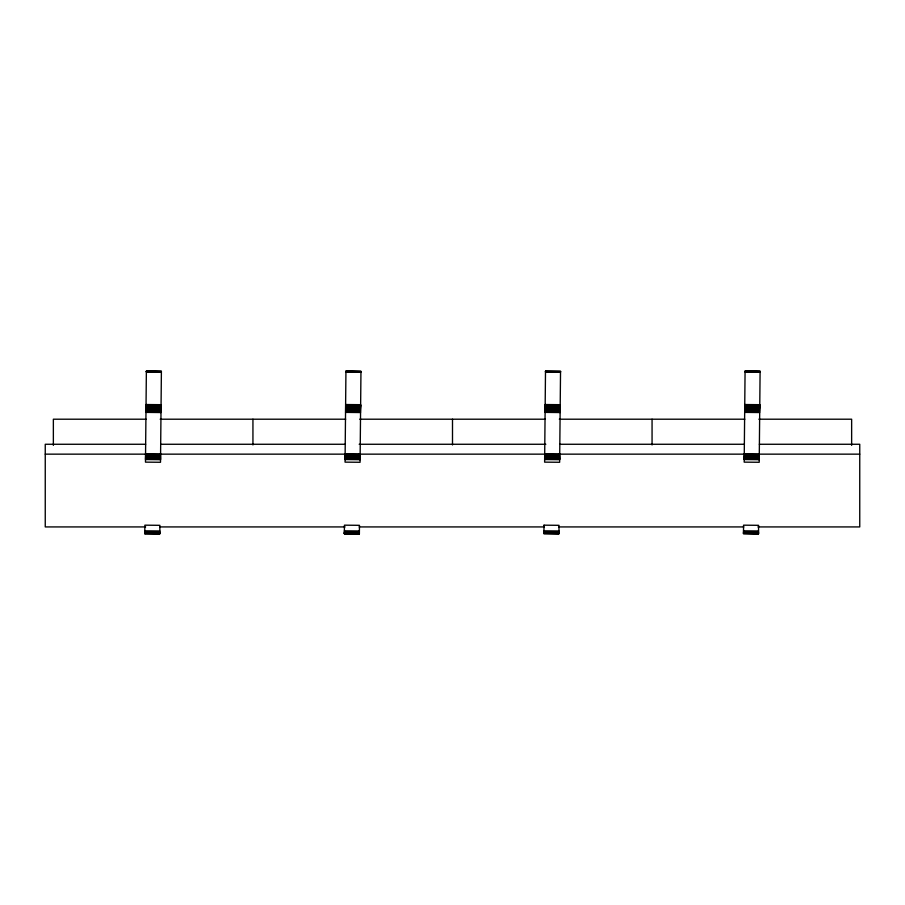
<?xml version="1.0" encoding="UTF-8"?>
<svg xmlns="http://www.w3.org/2000/svg" width="905" height="905" viewBox="0 0 905 905"><rect width="100%" height="100%" fill="white"/><g stroke="black" fill="none" stroke-linecap="round" stroke-linejoin="round"><path stroke-width="1.36" d="M144.789 533.735L144.868 525.172L159.891 525.319L159.812 533.871L144.789 533.724L159.812 533.803M146.372 371.129L145.479 462.138L160.513 462.274L161.395 371.265L146.372 371.129L161.395 371.367M344.353 533.735L344.432 525.172L359.466 525.319L359.376 533.871L344.353 533.735L359.376 533.803M345.936 371.129L345.054 462.138L360.077 462.274L360.959 371.265L345.936 371.141L360.959 371.48M745.075 371.129L744.182 462.138L759.216 462.274L760.098 371.265L745.075 371.129L760.098 371.288M758.514 533.871L758.594 525.319L743.571 525.172L743.491 533.735L758.514 533.871L743.491 533.509M146.124 419.207L53.361 419.207L53.361 445.373M160.174 419.207L345.687 419.207M359.749 419.207L545.251 419.207M559.313 419.207L744.826 419.207M758.876 419.207L851.639 419.207L851.639 445.373M145.648 444.265L45.25 444.265L45.25 526.925L145.648 526.925M161.203 444.265L345.031 444.265M359.172 444.265L545.828 444.265M559.969 444.265L743.797 444.265M759.352 444.265L859.75 444.265L859.75 526.925L757.938 526.925M45.25 454.152L145.648 454.152M159.789 454.152L345.031 454.152M359.172 454.152L545.828 454.152M558.555 454.152L743.797 454.152M759.352 454.152L859.75 454.152M159.789 526.925L345.031 526.925M359.172 526.925L544.414 526.925M558.555 526.925L743.797 526.925M745.064 371.333L760.098 371.638M745.064 371.684L760.087 371.831M745.064 371.91L760.087 372.057M560.523 371.48L545.5 371.423L560.523 371.638M545.5 371.684L560.523 371.831M545.5 371.91L560.523 372.057M345.936 371.491L360.959 371.638M345.925 371.684L360.959 371.831M345.925 371.91L360.959 372.057M146.361 371.423L161.395 371.638M146.361 371.684L161.384 371.831M146.361 371.91L161.384 372.057M744.747 404.535L759.77 404.682M744.747 404.84L759.77 404.988M744.736 405.112L759.77 405.259M744.736 405.383L759.759 405.531M744.736 405.644L759.759 405.791M744.736 405.915L759.759 406.062M744.725 406.209L759.759 406.356M545.172 404.535L560.206 404.682M744.725 406.537L759.748 406.684M545.172 404.84L560.206 404.988M744.725 406.899L759.748 407.046M545.172 405.112L560.195 405.259M545.172 405.383L560.195 405.531M744.713 407.307L759.748 407.454M545.161 405.644L560.195 405.791M545.161 405.915L560.195 406.062M744.713 407.77L759.736 407.917M545.161 406.209L560.184 406.356M345.608 404.535L360.631 404.682M744.713 408.313L759.736 408.46M545.161 406.537L560.184 406.684M345.608 404.84L360.631 404.988M545.149 406.899L560.184 407.046M345.608 405.112L360.631 405.259M744.702 408.924L759.725 409.071M345.597 405.383L360.631 405.531M545.149 407.307L560.172 407.454M345.597 405.644L360.62 405.791M545.149 407.77L560.172 407.917M744.691 409.637L759.725 409.784M345.597 405.915L360.62 406.062M345.597 406.209L360.62 406.356M545.138 408.313L560.172 408.46M146.044 404.535L161.067 404.682M345.586 406.537L360.62 406.684M744.691 410.44L759.714 410.587M146.044 404.84L161.067 404.988M345.586 406.899L360.609 407.046M545.138 408.924L560.161 409.071M146.033 405.112L161.067 405.259M146.033 405.383L161.056 405.531M345.586 407.307L360.609 407.454M146.033 405.644L161.056 405.791M744.679 411.356L759.702 411.504M345.574 407.77L360.609 407.917M545.127 409.637L560.15 409.784M146.033 405.915L161.056 406.062M146.022 406.209L161.056 406.356M345.574 408.313L360.597 408.46M146.022 406.537L161.045 406.684M545.115 410.44L560.15 410.587M744.668 412.386L759.691 412.533M146.022 406.899L161.045 407.046M345.563 408.924L360.597 409.071M146.01 407.307L161.045 407.454M545.115 411.356L560.138 411.504M345.563 409.637L360.586 409.784M146.01 407.77L161.033 407.917M146.01 408.313L161.033 408.46M345.552 410.44L360.575 410.587M545.104 412.386L560.127 412.533M145.999 408.924L161.022 409.071M345.54 411.356L360.575 411.504M145.988 409.637L161.022 409.784M145.988 410.44L161.011 410.587M345.529 412.386L360.563 412.533M145.977 411.356L161 411.504M145.965 412.386L160.988 412.533M744.261 453.71L759.295 453.858M744.261 454.491L759.284 454.638M744.249 455.192L759.272 455.339M544.697 453.71L559.72 453.858M744.249 455.826L759.272 455.973M544.686 454.491L559.72 454.638M744.238 456.392L759.261 456.539M744.238 456.889L759.261 457.036M544.686 455.192L559.709 455.339M744.227 457.342L759.261 457.489M345.133 453.71L360.156 453.858M544.674 455.826L559.709 455.973M744.227 457.76L759.25 457.907M744.227 458.145L759.25 458.292M345.122 454.491L360.145 454.638M544.674 456.392L559.697 456.539M744.215 458.507L759.25 458.654M544.663 456.889L559.697 457.036M744.215 458.846L759.238 458.993M345.11 455.192L360.145 455.339M544.663 457.342L559.686 457.489M744.215 459.186L759.238 459.333M145.558 453.71L160.592 453.858M744.204 459.536L759.238 459.683M345.11 455.826L360.133 455.973M544.663 457.76L559.686 457.907M544.652 458.145L559.686 458.292M345.099 456.392L360.133 456.539M145.558 454.491L160.581 454.638M544.652 458.507L559.675 458.654M345.099 456.889L360.122 457.036M544.652 458.846L559.675 458.993M145.547 455.192L160.581 455.339M345.099 457.342L360.122 457.489M544.64 459.186L559.675 459.333M544.64 459.536L559.663 459.683M145.547 455.826L160.57 455.973M345.088 457.76L360.122 457.907M345.088 458.145L360.111 458.292M145.535 456.392L160.558 456.539M345.088 458.507L360.111 458.654M145.535 456.889L160.558 457.036M345.077 458.846L360.111 458.993M345.077 459.186L360.1 459.333M145.524 457.342L160.558 457.489M345.077 459.536L360.1 459.683M145.524 457.76L160.547 457.907M145.524 458.145L160.547 458.292M145.513 458.507L160.547 458.654M145.513 458.846L160.536 458.993M145.513 459.186L160.536 459.333M145.501 459.536L160.536 459.683M743.514 530.828L758.537 530.975M743.503 531.857L758.526 532.004M743.503 532.287L758.526 532.434M743.491 532.683L758.526 532.83M543.95 530.828L558.973 530.975M743.491 533.011L758.514 533.158M743.491 533.294L758.514 533.441M543.939 531.857L558.962 532.004M543.928 532.287L558.962 532.434M344.375 530.828L359.409 530.975M543.928 532.683L558.951 532.83M543.928 533.011L558.951 533.158M543.928 533.294L558.951 533.441M543.916 533.498L558.951 533.656M344.364 531.857L359.398 532.004M344.364 532.287L359.387 532.434M144.811 530.828L159.834 530.975M344.364 532.683L359.387 532.83M344.353 533.011L359.387 533.158M344.353 533.294L359.387 533.441M344.353 533.509L359.376 533.645M144.8 531.857L159.834 532.004M144.8 532.287L159.823 532.434M144.789 532.683L159.823 532.83M144.789 533.011L159.823 533.158M144.789 533.294L159.812 533.441M652.064 419.207L652.064 444.966M452.5 419.207L452.5 444.966M252.936 419.207L252.936 444.966M544.007 525.172L543.916 533.735L558.951 533.871L559.03 525.319L544.007 525.172M545.5 371.129L544.618 462.138L559.641 462.274L560.534 371.265L545.5 371.22"/></g></svg>
